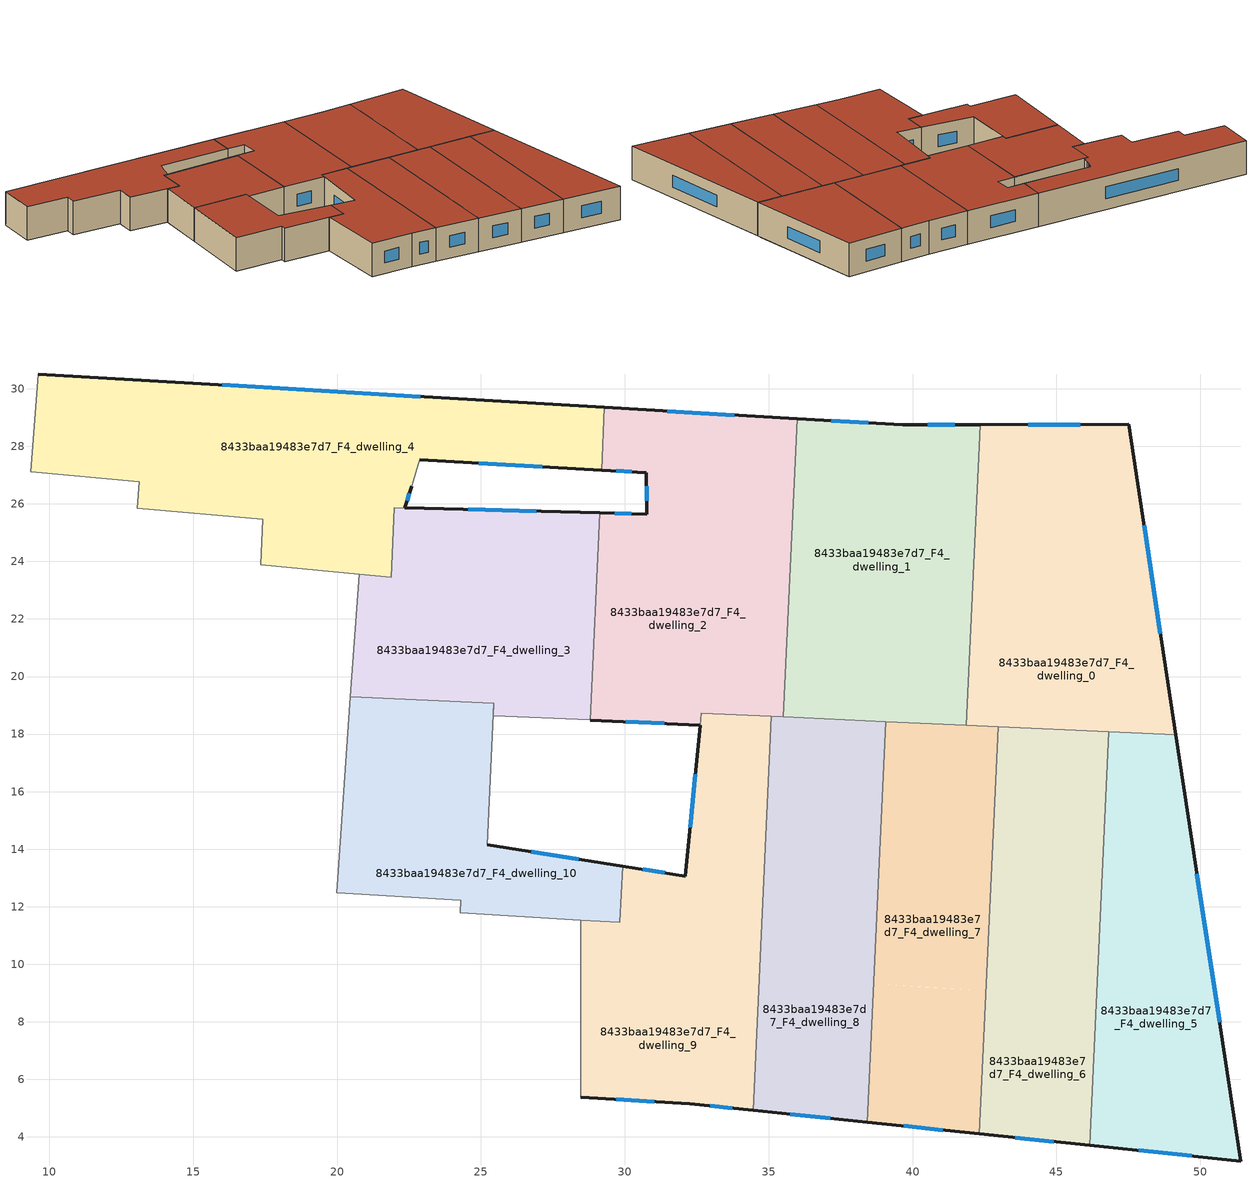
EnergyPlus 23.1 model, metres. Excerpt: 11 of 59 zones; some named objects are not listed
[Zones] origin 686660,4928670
8433baa19483e7d7_F4_dwelling_0
 floor to 8433baa19483e7d7_F3_dwelling_4 (EU_floor_Construction): 48.58,21.72 49.08,18.4 41.89,18.82 42.04,22.1 z12
 floor adiabatic (EU_floor_Construction): 49.08,18.4 49.15,17.97 41.87,18.31 41.89,18.82 z12; 47.51,28.76 48.04,25.27 42.2,25.61 42.35,28.75 z12
 floor to 8433baa19483e7d7_F3_dwelling_2 (EU_floor_Construction): 48.04,25.27 48.58,21.72 42.04,22.1 42.2,25.61 z12
 wall outside (EU_wall_Construction): 49.15,17.97 47.51,28.76 42.35,28.75 z12:15
 wall to 8433baa19483e7d7_F4_dwelling_1 (EU_wall_Construction): 42.35,28.75 41.87,18.31 z12:15
 wall to 8433baa19483e7d7_F4_dwelling_6 (EU_wall_Construction): 42.97,18.25 46.82,18.08 z12:15
 wall to 8433baa19483e7d7_F4_dwelling_5 (EU_wall_Construction): 46.82,18.08 49.15,17.97 z12:15
 wall to 8433baa19483e7d7_F4_dwelling_7 (EU_wall_Construction): 41.87,18.31 42.97,18.25 z12:15
 window (EU_Window_Construction): 45.83,28.76 44.03,28.75 / 48.62,21.48 48.04,25.25 z12.98:14.02
 roof outside (EU_roof_Construction): 49.15,17.97 47.51,28.76 42.35,28.75 41.87,18.31 z15
8433baa19483e7d7_F4_dwelling_1
 floor to 8433baa19483e7d7_F3_dwelling_2 (EU_floor_Construction): 42.2,25.61 42.04,22.1 35.69,22.47 35.85,25.98 z12
 floor to 8433baa19483e7d7_F3_dwelling_4 (EU_floor_Construction): 42.04,22.1 41.89,18.82 35.54,19.19 35.69,22.47 z12
 floor adiabatic (EU_floor_Construction): 42.35,28.75 42.2,25.61 35.85,25.98 35.99,28.96 39.66,28.74 z12; 41.89,18.82 41.87,18.31 35.51,18.6 35.54,19.19 z12
 wall outside (EU_wall_Construction): 42.35,28.75 39.66,28.74 35.99,28.96 z12:15
 wall to 8433baa19483e7d7_F4_dwelling_2 (EU_wall_Construction): 35.99,28.96 35.51,18.6 z12:15
 wall to 8433baa19483e7d7_F4_dwelling_8 (EU_wall_Construction): 35.51,18.6 39.06,18.44 z12:15
 wall to 8433baa19483e7d7_F4_dwelling_7 (EU_wall_Construction): 39.06,18.43 41.87,18.31 z12:15
 window (EU_Window_Construction): 38.47,28.81 37.18,28.89 / 41.47,28.75 40.53,28.74 z12.98:14.02
 roof outside (EU_roof_Construction): 41.87,18.31 42.35,28.75 39.66,28.74 35.99,28.96 35.51,18.6 z15
8433baa19483e7d7_F4_dwelling_10
 floor to 8433baa19483e7d7_F3_dwelling_9 (EU_floor_Construction): 29.92,13.41 29.83,11.46 24.28,11.79 24.3,12.23 19.98,12.49 20.31,17.12 25.34,16.83 25.22,14.15 z12
 floor to 8433baa19483e7d7_F3_dwelling_5 (EU_floor_Construction): 25.45,19.06 25.34,16.83 20.31,17.12 20.47,19.29 z12
 wall outside (EU_wall_Construction): 29.92,13.41 25.22,14.15 z12:15
 wall adiabatic (EU_wall_Construction): 25.22,14.15 25.45,19.06 20.47,19.29 19.98,12.49 24.3,12.23 24.28,11.79 28.47,11.54 z12:15
 wall to 8433baa19483e7d7_F4_dwelling_9 (EU_wall_Construction): 28.47,11.54 29.83,11.46 29.92,13.41 z12:15
 window (EU_Window_Construction): 28.39,13.65 26.75,13.91 z12.98:14.02
 roof outside (EU_roof_Construction): 29.83,11.46 29.92,13.41 25.22,14.15 25.45,19.06 20.47,19.29 19.98,12.49 24.3,12.23 24.28,11.79 z15
8433baa19483e7d7_F4_dwelling_2
 floor to 8433baa19483e7d7_F3_dwelling_0 (EU_floor_Construction): 35.99,28.96 35.85,25.98 33.99,26.09 33.79,22.58 31.28,22.73 31.45,25.63 30.76,25.64 30.75,27.08 29.68,27.14 29.81,29.32 z12
 floor to 8433baa19483e7d7_F3_dwelling_2 (EU_floor_Construction): 35.85,25.98 35.69,22.47 33.79,22.58 34,26.09 z12
 floor to 8433baa19483e7d7_F3_dwelling_1 (EU_floor_Construction): 29.81,29.32 29.68,27.14 29.19,27.17 29.29,29.35 z12
 floor adiabatic (EU_floor_Construction): 35.69,22.47 35.51,18.6 32.66,18.73 32.61,18.31 28.79,18.49 29.12,25.69 31.45,25.63 31.28,22.73 z12
 wall outside (EU_wall_Construction): 28.79,18.49 32.61,18.31 / 29.19,27.17 30.75,27.08 30.76,25.64 29.12,25.69 / 35.99,28.96 29.29,29.35 z12:15
 wall to 8433baa19483e7d7_F4_dwelling_4 (EU_wall_Construction): 29.29,29.35 29.19,27.17 z12:15
 wall to 8433baa19483e7d7_F4_dwelling_3 (EU_wall_Construction): 29.12,25.68 28.79,18.49 z12:15
 wall to 8433baa19483e7d7_F4_dwelling_9 (EU_wall_Construction): 32.62,18.31 32.66,18.73 35.09,18.62 z12:15
 wall to 8433baa19483e7d7_F4_dwelling_8 (EU_wall_Construction): 35.09,18.62 35.51,18.6 z12:15
 window (EU_Window_Construction): 30.03,18.43 31.37,18.37 / 30.23,25.66 29.66,25.67 / 30.75,26.61 30.76,26.11 / 29.7,27.14 30.24,27.11 / 33.81,29.09 31.47,29.22 z12.98:14.02
 roof outside (EU_roof_Construction): 35.51,18.6 35.99,28.96 29.29,29.35 29.19,27.17 30.75,27.08 30.76,25.64 29.12,25.69 28.79,18.49 32.61,18.31 32.66,18.73 z15
8433baa19483e7d7_F4_dwelling_3
 floor to 8433baa19483e7d7_F3_dwelling_3 (EU_floor_Construction): 29.12,25.68 28.99,22.86 20.76,23.34 20.77,23.55 21.88,23.45 21.99,25.87 z12
 floor to 8433baa19483e7d7_F3_dwelling_5 (EU_floor_Construction): 28.99,22.86 28.79,18.49 25.43,18.64 25.45,19.06 20.47,19.29 20.76,23.34 z12
 wall adiabatic (EU_wall_Construction): 20.77,23.55 20.47,19.29 25.45,19.06 25.43,18.64 28.79,18.49 z12:15
 wall to 8433baa19483e7d7_F4_dwelling_4 (EU_wall_Construction): 29.12,25.68 21.99,25.87 21.88,23.45 20.77,23.55 z12:15
 roof outside (EU_roof_Construction): 28.79,18.49 29.12,25.68 21.99,25.87 21.88,23.45 20.77,23.55 20.47,19.29 25.45,19.06 25.43,18.64 z15
8433baa19483e7d7_F4_dwelling_4
 floor to 8433baa19483e7d7_F3_dwelling_1 (EU_floor_Construction): 29.29,29.35 29.19,27.17 22.87,27.53 22.74,27.09 22.65,26.79 22.63,26.76 17.48,27.06 17.41,25.46 13.06,25.85 13.13,26.77 9.36,27.11 9.62,30.51 z12
 floor to 8433baa19483e7d7_F3_dwelling_3 (EU_floor_Construction): 29.12,25.69 21.99,25.87 21.88,23.45 17.34,23.88 17.48,27.06 22.63,26.76 22.59,26.61 22.36,25.86 z12
 wall outside (EU_wall_Construction): 29.29,29.35 9.62,30.51 / 22.87,27.53 29.19,27.17 / 29.12,25.69 22.36,25.86 22.59,26.61 z12:15
 wall adiabatic (EU_wall_Construction): 9.62,30.51 9.36,27.11 13.13,26.77 13.06,25.85 17.41,25.46 17.34,23.88 20.77,23.55 / 22.59,26.61 22.65,26.79 22.74,27.09 22.83,27.38 22.87,27.53 z12:15
 window (EU_Window_Construction): 22.9,29.73 16.02,30.14 / 24.93,27.42 27.14,27.29 / 22.44,26.11 22.51,26.37 / 26.93,25.74 24.56,25.81 z12.98:14.02
 roof outside (EU_roof_Construction): 29.12,25.69 22.36,25.86 22.59,26.61 22.65,26.79 22.74,27.09 22.83,27.38 22.87,27.53 29.19,27.17 29.29,29.35 9.62,30.51 9.36,27.11 13.13,26.77 13.06,25.85 17.41,25.46 17.34,23.88 21.88,23.45 21.99,25.87 z15
8433baa19483e7d7_F4_dwelling_5
 floor to 8433baa19483e7d7_F3_dwelling_7 (EU_floor_Construction): 49.54,15.41 49.91,12.95 46.59,13.14 46.71,15.58 z12
 floor adiabatic (EU_floor_Construction): 49.91,12.95 51.4,3.16 46.16,3.71 46.59,13.14 z12; 49.15,17.97 49.54,15.41 46.71,15.58 46.82,18.08 z12
 wall outside (EU_wall_Construction): 46.16,3.71 51.4,3.16 49.15,17.97 z12:15
 wall to 8433baa19483e7d7_F4_dwelling_6 (EU_wall_Construction): 46.82,18.08 46.16,3.71 z12:15
 window (EU_Window_Construction): 50.67,7.98 49.88,13.15 / 47.86,3.53 49.69,3.34 z12.98:14.02
 roof outside (EU_roof_Construction): 51.4,3.16 49.15,17.97 46.82,18.08 46.16,3.71 z15
8433baa19483e7d7_F4_dwelling_6
 floor to 8433baa19483e7d7_F3_dwelling_10 (EU_floor_Construction): 46.39,8.86 46.16,3.71 42.32,4.11 42.55,9.08 z12
 floor to 8433baa19483e7d7_F3_dwelling_8 (EU_floor_Construction): 46.59,13.14 46.4,8.86 42.55,9.09 42.75,13.37 z12
 floor to 8433baa19483e7d7_F3_dwelling_7 (EU_floor_Construction): 46.71,15.58 46.59,13.14 42.75,13.37 42.86,15.8 z12
 floor to 8433baa19483e7d7_F3_dwelling_6 (EU_floor_Construction): 46.82,18.08 46.71,15.58 42.86,15.8 42.97,18.25 z12
 wall outside (EU_wall_Construction): 42.32,4.11 46.16,3.71 z12:15
 wall to 8433baa19483e7d7_F4_dwelling_7 (EU_wall_Construction): 42.97,18.25 42.32,4.11 z12:15
 window (EU_Window_Construction): 43.57,3.98 44.91,3.84 z12.98:14.02
 roof outside (EU_roof_Construction): 46.16,3.71 46.82,18.08 42.97,18.25 42.32,4.11 z15
8433baa19483e7d7_F4_dwelling_7
 floor to 8433baa19483e7d7_F3_dwelling_8 (EU_floor_Construction): 42.75,13.37 42.55,9.09 38.64,9.32 38.67,9.89 38.88,13.59 z12
 floor to 8433baa19483e7d7_F3_dwelling_11 (EU_floor_Construction): 38.88,13.59 38.67,9.95 38.84,13.59 z12; 40.43,9.21 40.14,4.33 38.42,4.51 38.64,9.32 z12
 floor to 8433baa19483e7d7_F3_dwelling_10 (EU_floor_Construction): 42.55,9.08 42.32,4.11 40.14,4.33 40.43,9.21 z12
 floor to 8433baa19483e7d7_F3_dwelling_7 (EU_floor_Construction): 42.86,15.8 42.75,13.37 38.84,13.59 38.95,16.03 z12
 floor to 8433baa19483e7d7_F3_dwelling_6 (EU_floor_Construction): 42.97,18.25 42.86,15.8 38.95,16.03 39.06,18.43 z12
 wall outside (EU_wall_Construction): 38.42,4.51 42.32,4.11 z12:15
 wall to 8433baa19483e7d7_F4_dwelling_8 (EU_wall_Construction): 39.06,18.43 38.42,4.51 z12:15
 window (EU_Window_Construction): 39.69,4.38 41.05,4.24 z12.98:14.02
 roof outside (EU_roof_Construction): 42.32,4.11 42.97,18.25 39.06,18.43 38.42,4.51 z15
8433baa19483e7d7_F4_dwelling_8
 floor to 8433baa19483e7d7_F3_dwelling_11 (EU_floor_Construction): 38.84,13.59 38.42,4.51 34.46,4.92 34.67,9.54 35.88,9.47 36.13,13.75 z12
 floor to 8433baa19483e7d7_F3_dwelling_7 (EU_floor_Construction): 38.95,16.03 38.84,13.59 36.13,13.75 35.88,9.47 34.67,9.54 34.98,16.26 z12
 floor to 8433baa19483e7d7_F3_dwelling_6 (EU_floor_Construction): 39.06,18.43 38.95,16.03 34.98,16.26 35.09,18.62 z12
 wall outside (EU_wall_Construction): 34.46,4.92 38.42,4.51 z12:15
 wall to 8433baa19483e7d7_F4_dwelling_9 (EU_wall_Construction): 35.09,18.62 34.46,4.92 z12:15
 window (EU_Window_Construction): 35.75,4.79 37.13,4.65 z12.98:14.02
 roof outside (EU_roof_Construction): 38.42,4.51 39.06,18.43 35.09,18.62 34.46,4.92 z15
8433baa19483e7d7_F4_dwelling_9
 floor to 8433baa19483e7d7_F3_dwelling_7 (EU_floor_Construction): 34.98,16.26 34.67,9.54 33.09,9.63 33.28,12.88 32.1,13.06 32.43,16.41 z12
 floor to 8433baa19483e7d7_F3_dwelling_9 (EU_floor_Construction): 33.28,12.88 33.09,9.63 28.47,9.91 28.47,11.54 29.83,11.46 29.92,13.41 z12
 floor to 8433baa19483e7d7_F3_dwelling_11 (EU_floor_Construction): 34.67,9.54 34.46,4.92 32.25,5.15 28.47,5.37 28.47,9.91 z12
 floor to 8433baa19483e7d7_F3_dwelling_6 (EU_floor_Construction): 35.09,18.62 34.98,16.26 32.43,16.41 32.66,18.73 z12
 wall outside (EU_wall_Construction): 28.47,5.37 32.25,5.15 34.46,4.92 / 32.62,18.31 32.1,13.06 29.92,13.41 z12:15
 wall adiabatic (EU_wall_Construction): 28.47,11.54 28.47,5.37 z12:15
 window (EU_Window_Construction): 31.39,13.18 30.63,13.3 / 32.97,5.08 33.74,5 / 29.7,5.3 31.02,5.22 / 32.45,16.61 32.27,14.77 z12.98:14.02
 roof outside (EU_roof_Construction): 34.46,4.92 35.09,18.62 32.66,18.73 32.1,13.06 29.92,13.41 29.83,11.46 28.47,11.54 28.47,5.37 32.25,5.15 z15
[Building]
EU S2 Campaign: North Axis=0; Terrain=City; Solar Distribution=FullExterior
[Site:Location]
Bologna: Latitude=44.5; Longitude=11.25; Time Zone=1; Elevation=37
[SizingPeriod:WeatherFileDays]
AnnualSizingPeriod: Begin Month=1; Begin Day of Month=1; End Month=12; End Day of Month=31; Day of Week for Start Day=Monday; Use Weather File Daylight Saving Period=No; Use Weather File Rain and Snow Indicators=No
[MATERIAL]
EU_InternalMass_Material: Roughness=MediumRough; Thickness=0.1; Conductivity=1; Density=1800; Specific Heat=900; Thermal Absorptance=0.9; Solar Absorptance=0.7; Visible Absorptance=0.7
[MATERIAL:NOMASS] Roughness=MediumRough; Thermal Absorptance=0.9; Solar Absorptance=0.7; Visible Absorptance=0.7
Name | Thermal Resistance
EU_wall_NoMass | 0.905828
EU_roof_NoMass | 0.37593
EU_floor_NoMass | 0.67114
[WINDOWMATERIAL:SIMPLEGLAZINGSYSTEM]
EU_Window_SimpleGlazing: UFactor=4.52486; Solar Heat Gain Coefficient=0.85; Visible Transmittance=0.85
[CONSTRUCTION]
EU_wall_Construction: EU_wall_NoMass
EU_roof_Construction: EU_roof_NoMass
EU_floor_Construction: EU_floor_NoMass
EU_Window_Construction: EU_Window_SimpleGlazing
EU_InternalMass_Construction: EU_InternalMass_Material
[ZONE] Type=1; Multiplier=1; Ceiling Height=autocalculate; Floor Area=autocalculate; Part of Total Floor Area=Yes
Name | Volume
8433baa19483e7d7_F4_dwelling_0 | 197.931
8433baa19483e7d7_F4_dwelling_1 | 197.916
8433baa19483e7d7_F4_dwelling_10 | 136.44
8433baa19483e7d7_F4_dwelling_2 | 207.21
8433baa19483e7d7_F4_dwelling_3 | 162.588
8433baa19483e7d7_F4_dwelling_4 | 232.961
8433baa19483e7d7_F4_dwelling_5 | 164.908
8433baa19483e7d7_F4_dwelling_6 | 164.999
8433baa19483e7d7_F4_dwelling_7 | 164.932
8433baa19483e7d7_F4_dwelling_8 | 164.952
8433baa19483e7d7_F4_dwelling_9 | 184.282
[INTERNALMASS] Construction=EU_InternalMass_Construction
Name | Zone or ZoneList | Surface Area
8433baa19483e7d7_F4_dwelling_0_EU_InternalMass | 8433baa19483e7d7_F4_dwelling_0 | 65.9768
8433baa19483e7d7_F4_dwelling_1_EU_InternalMass | 8433baa19483e7d7_F4_dwelling_1 | 65.974
8433baa19483e7d7_F4_dwelling_2_EU_InternalMass | 8433baa19483e7d7_F4_dwelling_2 | 69.0723
8433baa19483e7d7_F4_dwelling_3_EU_InternalMass | 8433baa19483e7d7_F4_dwelling_3 | 54.2126
8433baa19483e7d7_F4_dwelling_4_EU_InternalMass | 8433baa19483e7d7_F4_dwelling_4 | 77.6743
8433baa19483e7d7_F4_dwelling_5_EU_InternalMass | 8433baa19483e7d7_F4_dwelling_5 | 54.9694
8433baa19483e7d7_F4_dwelling_6_EU_InternalMass | 8433baa19483e7d7_F4_dwelling_6 | 54.9998
8433baa19483e7d7_F4_dwelling_7_EU_InternalMass | 8433baa19483e7d7_F4_dwelling_7 | 54.9773
8433baa19483e7d7_F4_dwelling_8_EU_InternalMass | 8433baa19483e7d7_F4_dwelling_8 | 54.9842
8433baa19483e7d7_F4_dwelling_9_EU_InternalMass | 8433baa19483e7d7_F4_dwelling_9 | 61.4391
8433baa19483e7d7_F4_dwelling_10_EU_InternalMass | 8433baa19483e7d7_F4_dwelling_10 | 45.4933
[OTHEREQUIPMENT] Fuel Type=Electricity; Design Level Calculation Method=Watts/Area; Power per Zone Floor Area=1; Fraction Latent=0; Fraction Radiant=0; Fraction Lost=0; Carbon Dioxide Generation Rate=0; EndUse Subcategory=EU_Step8_InternalGains
Name | Zone or ZoneList or Space or SpaceList | Schedule
EU_Step8_InternalGain_8433baa19483e7d7_F4_dwelling_0_f000 | 8433baa19483e7d7_F4_dwelling_0 | EU_Step8_GainSchedule_8433baa19483e7d7_F4_dwelling_0_f000
EU_Step8_InternalGain_8433baa19483e7d7_F4_dwelling_1_f000 | 8433baa19483e7d7_F4_dwelling_1 | EU_Step8_GainSchedule_8433baa19483e7d7_F4_dwelling_1_f000
EU_Step8_InternalGain_8433baa19483e7d7_F4_dwelling_2_f000 | 8433baa19483e7d7_F4_dwelling_2 | EU_Step8_GainSchedule_8433baa19483e7d7_F4_dwelling_2_f000
EU_Step8_InternalGain_8433baa19483e7d7_F4_dwelling_3_f000 | 8433baa19483e7d7_F4_dwelling_3 | EU_Step8_GainSchedule_8433baa19483e7d7_F4_dwelling_3_f000
EU_Step8_InternalGain_8433baa19483e7d7_F4_dwelling_4_f000 | 8433baa19483e7d7_F4_dwelling_4 | EU_Step8_GainSchedule_8433baa19483e7d7_F4_dwelling_4_f000
EU_Step8_InternalGain_8433baa19483e7d7_F4_dwelling_5_f000 | 8433baa19483e7d7_F4_dwelling_5 | EU_Step8_GainSchedule_8433baa19483e7d7_F4_dwelling_5_f000
EU_Step8_InternalGain_8433baa19483e7d7_F4_dwelling_6_f000 | 8433baa19483e7d7_F4_dwelling_6 | EU_Step8_GainSchedule_8433baa19483e7d7_F4_dwelling_6_f000
EU_Step8_InternalGain_8433baa19483e7d7_F4_dwelling_7_f000 | 8433baa19483e7d7_F4_dwelling_7 | EU_Step8_GainSchedule_8433baa19483e7d7_F4_dwelling_7_f000
EU_Step8_InternalGain_8433baa19483e7d7_F4_dwelling_8_f000 | 8433baa19483e7d7_F4_dwelling_8 | EU_Step8_GainSchedule_8433baa19483e7d7_F4_dwelling_8_f000
EU_Step8_InternalGain_8433baa19483e7d7_F4_dwelling_9_f000 | 8433baa19483e7d7_F4_dwelling_9 | EU_Step8_GainSchedule_8433baa19483e7d7_F4_dwelling_9_f000
EU_Step8_InternalGain_8433baa19483e7d7_F4_dwelling_10_f000 | 8433baa19483e7d7_F4_dwelling_10 | EU_Step8_GainSchedule_8433baa19483e7d7_F4_dwelling_10_f000
[ZONEVENTILATION:DESIGNFLOWRATE] Schedule=EU_AlwaysOn; Design Flow Rate Calculation Method=AirChanges/Hour; Air Changes per Hour=0.73129; Ventilation Type=Natural; Fan Pressure Rise=0; Fan Total Efficiency=1; Constant Term Coefficient=1; Temperature Term Coefficient=0; Velocity Term Coefficient=0; Velocity Squared Term Coefficient=0; Minimum Indoor Temperature=-100; Maximum Indoor Temperature=100; Delta Temperature=-100; Minimum Outdoor Temperature=-100; Maximum Outdoor Temperature=100; Maximum Wind Speed=40
Name | Zone or ZoneList or Space or SpaceList
EU_ConstantAir_8433baa19483e7d7_F4_dwelling_0 | 8433baa19483e7d7_F4_dwelling_0
EU_ConstantAir_8433baa19483e7d7_F4_dwelling_1 | 8433baa19483e7d7_F4_dwelling_1
EU_ConstantAir_8433baa19483e7d7_F4_dwelling_2 | 8433baa19483e7d7_F4_dwelling_2
EU_ConstantAir_8433baa19483e7d7_F4_dwelling_3 | 8433baa19483e7d7_F4_dwelling_3
EU_ConstantAir_8433baa19483e7d7_F4_dwelling_4 | 8433baa19483e7d7_F4_dwelling_4
EU_ConstantAir_8433baa19483e7d7_F4_dwelling_5 | 8433baa19483e7d7_F4_dwelling_5
EU_ConstantAir_8433baa19483e7d7_F4_dwelling_6 | 8433baa19483e7d7_F4_dwelling_6
EU_ConstantAir_8433baa19483e7d7_F4_dwelling_7 | 8433baa19483e7d7_F4_dwelling_7
EU_ConstantAir_8433baa19483e7d7_F4_dwelling_8 | 8433baa19483e7d7_F4_dwelling_8
EU_ConstantAir_8433baa19483e7d7_F4_dwelling_9 | 8433baa19483e7d7_F4_dwelling_9
EU_ConstantAir_8433baa19483e7d7_F4_dwelling_10 | 8433baa19483e7d7_F4_dwelling_10
[HVACTEMPLATE:ZONE:IDEALLOADSAIRSYSTEM] System Availability Schedule=EU_AlwaysOn; Maximum Heating Supply Air Temperature=50; Minimum Cooling Supply Air Temperature=13; Maximum Heating Supply Air Humidity Ratio=0.0156; Minimum Cooling Supply Air Humidity Ratio=0.0077; Heating Limit=NoLimit; Cooling Limit=NoLimit; Heating Availability Schedule=EU_AlwaysOn; Cooling Availability Schedule=EU_CoolingOff; Dehumidification Control Type=ConstantSensibleHeatRatio; Cooling Sensible Heat Ratio=0.7; Dehumidification Setpoint=60; Humidification Control Type=None; Humidification Setpoint=30; Outdoor Air Method=None; Outdoor Air Flow Rate per Person=0.00944; Outdoor Air Flow Rate per Zone Floor Area=0; Outdoor Air Flow Rate per Zone=0; Demand Controlled Ventilation Type=None; Outdoor Air Economizer Type=NoEconomizer; Heat Recovery Type=None; Sensible Heat Recovery Effectiveness=0.7; Latent Heat Recovery Effectiveness=0.65
Name | Template Thermostat
8433baa19483e7d7_F4_dwelling_0 | EU_HeatOnly_8433baa19483e7d7_F4_dwelling_0
8433baa19483e7d7_F4_dwelling_1 | EU_HeatOnly_8433baa19483e7d7_F4_dwelling_1
8433baa19483e7d7_F4_dwelling_2 | EU_HeatOnly_8433baa19483e7d7_F4_dwelling_2
8433baa19483e7d7_F4_dwelling_3 | EU_HeatOnly_8433baa19483e7d7_F4_dwelling_3
8433baa19483e7d7_F4_dwelling_4 | EU_HeatOnly_8433baa19483e7d7_F4_dwelling_4
8433baa19483e7d7_F4_dwelling_5 | EU_HeatOnly_8433baa19483e7d7_F4_dwelling_5
8433baa19483e7d7_F4_dwelling_6 | EU_HeatOnly_8433baa19483e7d7_F4_dwelling_6
8433baa19483e7d7_F4_dwelling_7 | EU_HeatOnly_8433baa19483e7d7_F4_dwelling_7
8433baa19483e7d7_F4_dwelling_8 | EU_HeatOnly_8433baa19483e7d7_F4_dwelling_8
8433baa19483e7d7_F4_dwelling_9 | EU_HeatOnly_8433baa19483e7d7_F4_dwelling_9
8433baa19483e7d7_F4_dwelling_10 | EU_HeatOnly_8433baa19483e7d7_F4_dwelling_10
[SIZING:ZONE] Zone Cooling Design Supply Air Temperature Input Method=SupplyAirTemperature; Zone Cooling Design Supply Air Temperature=13; Zone Heating Design Supply Air Temperature Input Method=SupplyAirTemperature; Zone Heating Design Supply Air Temperature=50; Zone Cooling Design Supply Air Humidity Ratio=0.008; Zone Heating Design Supply Air Humidity Ratio=0.008; Cooling Design Air Flow Method=DesignDay; Cooling Design Air Flow Rate=0; Cooling Minimum Air Flow per Zone Floor Area=0.000762; Cooling Minimum Air Flow=0; Cooling Minimum Air Flow Fraction=0.2; Heating Design Air Flow Method=DesignDay; Heating Design Air Flow Rate=0; Heating Maximum Air Flow per Zone Floor Area=0.002032; Heating Maximum Air Flow=0.141576; Heating Maximum Air Flow Fraction=0.3; Account for Dedicated Outdoor Air System=No; Dedicated Outdoor Air System Control Strategy=NeutralSupplyAir; Dedicated Outdoor Air Low Setpoint Temperature for Design=autosize; Dedicated Outdoor Air High Setpoint Temperature for Design=autosize; Zone Load Sizing Method=Sensible Load Only No Latent Load; Zone Latent Cooling Design Supply Air Humidity Ratio Input Method=HumidityRatioDifference; Zone Cooling Design Supply Air Humidity Ratio Difference=0.005; Zone Latent Heating Design Supply Air Humidity Ratio Input Method=HumidityRatioDifference; Zone Humidification Design Supply Air Humidity Ratio Difference=0.005
8433baa19483e7d7_F4_dwelling_0; 8433baa19483e7d7_F4_dwelling_1; 8433baa19483e7d7_F4_dwelling_2; 8433baa19483e7d7_F4_dwelling_3; 8433baa19483e7d7_F4_dwelling_4; 8433baa19483e7d7_F4_dwelling_5; 8433baa19483e7d7_F4_dwelling_6; 8433baa19483e7d7_F4_dwelling_7; 8433baa19483e7d7_F4_dwelling_8; 8433baa19483e7d7_F4_dwelling_9; 8433baa19483e7d7_F4_dwelling_10
[SCHEDULE:CONSTANT]
Name | Hourly Value
EU_AlwaysOn | 1
EU_CoolingOff | 0
[SCHEDULE:FILE] Column Number=1; Rows to Skip at Top=0; Number of Hours of Data=8760; Column Separator=Comma; Interpolate to Timestep=No; Minutes per Item=60; Adjust Schedule for Daylight Savings=Yes
Name | File
EU_Step8_GainSchedule_8433baa19483e7d7_F4_dwelling_0_f000 | ../../schedules/8433baa19483e7d7/8433baa19483e7d7_F4_dwelling_0_f000_gain.csv
EU_Step8_GainSchedule_8433baa19483e7d7_F4_dwelling_1_f000 | ../../schedules/8433baa19483e7d7/8433baa19483e7d7_F4_dwelling_1_f000_gain.csv
EU_Step8_GainSchedule_8433baa19483e7d7_F4_dwelling_2_f000 | ../../schedules/8433baa19483e7d7/8433baa19483e7d7_F4_dwelling_2_f000_gain.csv
EU_Step8_GainSchedule_8433baa19483e7d7_F4_dwelling_3_f000 | ../../schedules/8433baa19483e7d7/8433baa19483e7d7_F4_dwelling_3_f000_gain.csv
EU_Step8_GainSchedule_8433baa19483e7d7_F4_dwelling_4_f000 | ../../schedules/8433baa19483e7d7/8433baa19483e7d7_F4_dwelling_4_f000_gain.csv
EU_Step8_GainSchedule_8433baa19483e7d7_F4_dwelling_5_f000 | ../../schedules/8433baa19483e7d7/8433baa19483e7d7_F4_dwelling_5_f000_gain.csv
EU_Step8_GainSchedule_8433baa19483e7d7_F4_dwelling_6_f000 | ../../schedules/8433baa19483e7d7/8433baa19483e7d7_F4_dwelling_6_f000_gain.csv
EU_Step8_GainSchedule_8433baa19483e7d7_F4_dwelling_7_f000 | ../../schedules/8433baa19483e7d7/8433baa19483e7d7_F4_dwelling_7_f000_gain.csv
EU_Step8_GainSchedule_8433baa19483e7d7_F4_dwelling_8_f000 | ../../schedules/8433baa19483e7d7/8433baa19483e7d7_F4_dwelling_8_f000_gain.csv
EU_Step8_GainSchedule_8433baa19483e7d7_F4_dwelling_9_f000 | ../../schedules/8433baa19483e7d7/8433baa19483e7d7_F4_dwelling_9_f000_gain.csv
EU_Step8_GainSchedule_8433baa19483e7d7_F4_dwelling_10_f000 | ../../schedules/8433baa19483e7d7/8433baa19483e7d7_F4_dwelling_10_f000_gain.csv
